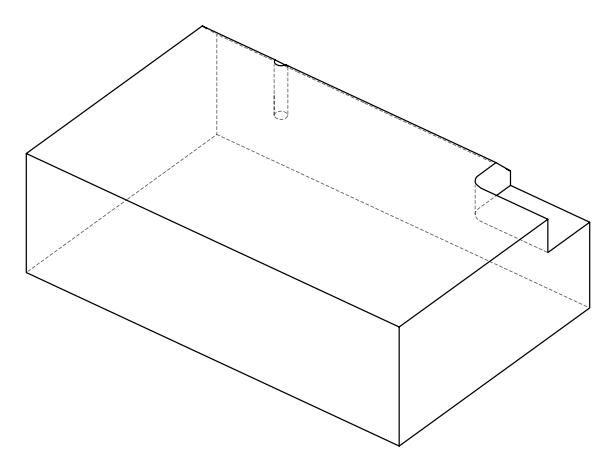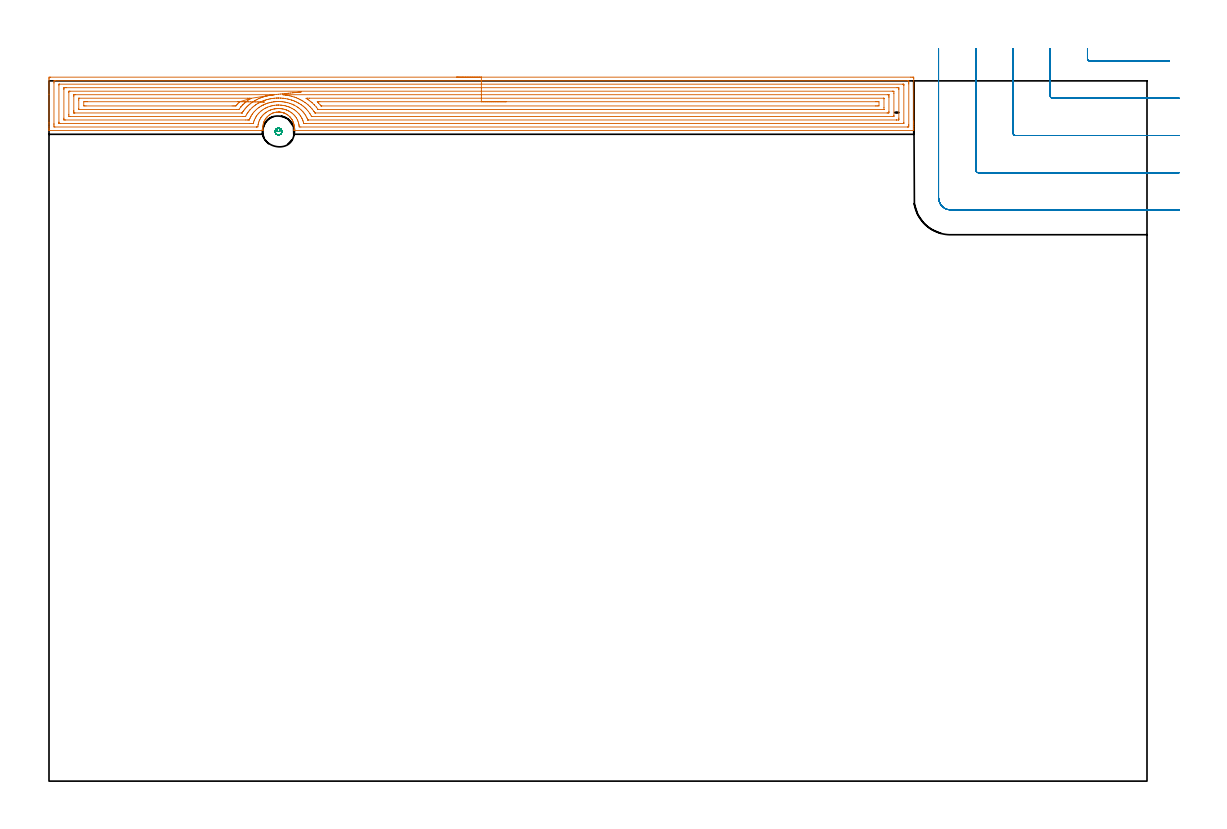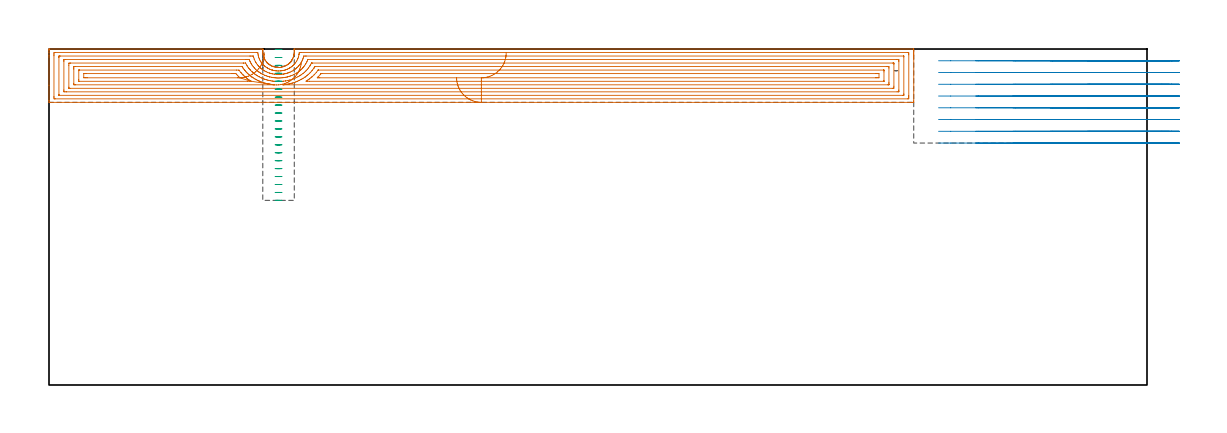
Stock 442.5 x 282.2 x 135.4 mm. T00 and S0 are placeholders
(PLAN: 3 operations, 2 tool changes, 32.8 min)
(1 AREA_MILL | FG_CHAMFER_SURFACE | UGT0205_001 | 22.69 min | 82409 mm3)
(2 MILL_CORNER_NOTCH_RECTANGULAR | CORNER_NOTCH_RECTANGULAR | UGT0201_094 | Follow Part, ap 5, ae 75% | 9.07 min | 217219 mm3)
(3 MILL_BLIND_HOLE_FROM_SOLID_MATERIAL | STEP1POCKET | NXT0201_010 | Spiral | 1.04 min | 7470 mm3)
(TOOL UGT0205_001 | Chamfer Mill 20 x 3 x 45 deg. | D20 FL50 Z2)
(TOOL UGT0201_094 | End mill 20 mm | D20 FL38 Z4)
(TOOL NXT0201_010 | ENDMILL 10mm [2P460-1000-NA 1630] | D10 FL30 Z6)
(OP 1 AREA_MILL)
G17 G21 G94 G90
T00 M6
G54
G17 G0 G90 X164.25 Y283.7 S1061 M3
G43 Z145.4 H0
Z123.9
G94 G1 X164.288 Z123.029 F250.
X164.402 Z122.164
X164.591 Z121.312
X164.853 Z120.48
X165.187 Z119.674
X165.59 Z118.9
X166.059 Z118.164
X166.59 Z117.472
X167.179 Z116.829
X167.822 Z116.24
X168.514 Z115.709
X169.25 Z115.24
X170.024 Z114.837
X170.83 Z114.503
X171.662 Z114.241
X172.514 Z114.052
X173.378 Z113.938
X174.25 Z113.9
X347.347
X347.89 Y283.699 Z113.901
X348.428 Y283.694 Z113.904
X348.492 Y283.692 Z113.906
X348.5 Y283.16 Z114.438
Y266.01 Z131.585
Y265.404 Z132.191
Y264.841 Z132.756
Y264.516 Z133.08
Y263.953 Z133.644
Y263.628 Z133.967
Y262.979 Z134.621
Y262.595 Z135.005
X348.493 Y262.234 Z135.358
X348.49 Y262.203 Z135.388
X348.337 Y262.2 Z135.4
X98.812
X98.766 Y262.205 Z135.392
X98.767 Y262.282 Z135.316
X98.802 Y262.568 Z135.031
X98.812 Y262.728 Z134.872
X98.835 Y263.053 Z134.547
X98.837 Y263.495 Z134.105
X98.809 Y263.937 Z133.663
X98.754 Y264.34 Z133.258
X98.748 Y264.379 Z133.218
X98.719 Y264.516 Z133.08
X98.655 Y264.818 Z132.775
X98.605 Y264.991 Z132.6
X98.527 Y265.263 Z132.331
X98.477 Y265.404 Z132.193
X98.369 Y265.704 Z131.894
X98.225 Y266.044 Z131.551
X98.094 Y266.291 Z131.302
X98.08 Y266.318 Z131.277
X97.987 Y266.48 Z131.119
X97.924 Y266.589 Z131.011
X97.92 Y266.595 Z131.004
X97.824 Y266.735 Z130.86
X97.729 Y266.878 Z130.721
X97.639 Y267.01 Z130.589
X97.511 Y267.179 Z130.42
X97.33 Y267.417 Z130.181
X97.283 Y267.471 Z130.126
X97.142 Y267.623 Z129.973
X97.084 Y267.685 Z129.911
X97.027 Y267.741 Z129.856
X96.874 Y267.891 Z129.707
X96.436 Y268.279 Z129.319
X96.336 Y268.356 Z129.243
X95.944 Y268.623 Z128.976
X95.884 Y268.659 Z128.939
X95.541 Y268.865 Z128.731
X95.142 Y269.063 Z128.534
X94.957 Y269.144 Z128.454
X94.795 Y269.213 Z128.383
X94.736 Y269.239 Z128.358
X94.705 Y269.251 Z128.347
X94.647 Y269.272 Z128.326
X94.202 Y269.407 Z128.191
X93.752 Y269.515 Z128.084
X93.589 Y269.542 Z128.057
X93.559 Y269.547 Z128.052
X93.456 Y269.562 Z128.033
X93.306 Y269.587 Z128.008
X93.233 Y269.594 Z128.001
X92.858 Y269.629 Z127.963
X92.762 Y269.631 Z127.959
X92.731 Y269.633
X92.672 Y269.634 Z127.955
X92.601 Y269.639 Z127.956
X92.411 Y269.646 Z127.952
X92.363 Y269.642 Z127.954
X91.964 Y269.617 Z127.981
X91.793 Y269.596 Z128.001
X91.67 Y269.58 Z128.015
X91.515 Y269.562 Z128.035
X91.069 Y269.479 Z128.121
X90.664 Y269.37 Z128.23
X90.264 Y269.24 Z128.359
X90.175 Y269.205 Z128.395
X90.125 Y269.182 Z128.417
X89.885 Y269.071 Z128.525
X89.742 Y269.008 Z128.592
X89.723 Y268.999 Z128.6
X89.28 Y268.765 Z128.834
X88.968 Y268.567 Z129.03
X88.667 Y268.355 Z129.242
X88.501 Y268.222 Z129.376
X88.386 Y268.129 Z129.468
X88.044 Y267.811 Z129.789
X88.021 Y267.787 Z129.813
X87.867 Y267.623 Z129.973
X87.802 Y267.556 Z130.042
X87.722 Y267.472 Z130.127
X87.619 Y267.351 Z130.249
X87.491 Y267.199 Z130.401
X87.276 Y266.898 Z130.701
X87.077 Y266.589 Z131.011
X86.915 Y266.291 Z131.307
X86.838 Y266.151 Z131.448
X86.626 Y265.704 Z131.895
X86.597 Y265.634 Z131.965
X86.526 Y265.425 Z132.174
X86.46 Y265.23 Z132.37
X86.344 Y264.821 Z132.779
X86.252 Y264.38 Z133.219
X86.191 Y263.937 Z133.663
X86.163 Y263.495 Z134.104
X86.167 Y263.053 Z134.546
X86.195 Y262.668 Z134.931
X86.209 Y262.478 Z135.121
X86.228 Y262.287 Z135.312
X86.235 Y262.206 Z135.392
X85.421 Y262.2 Z135.4
X0.163
X0.01 Y262.203 Z135.388
X0.007 Y262.234 Z135.358
X0. Y262.595 Z135.004
Y262.979 Z134.621
Y263.628 Z133.967
Y264.841 Z132.756
Y265.404 Z132.191
Y276.804 Z120.793
Y282.878 Z114.719
X0.002 Y283.16 Z114.438
X0.008 Y283.691 Z113.906
X0.072 Y283.694 Z113.903
X0.61 Y283.7 Z113.9
X174.25
Y282.286 Z115.314
X346.105 Y282.285 Z115.315
X346.49 Y282.272 Z115.328
X346.497 Y281.882 Z115.718
X346.499 Y281.384 Z116.216
X346.5 Y280.991 Z116.609
X346.499 Y264.516 Z133.084
X346.498 Y264.125 Z133.475
X346.49 Y263.628 Z133.972
X346.118 Y263.615 Z133.985
X346.105
X101.491
X100.841 Y263.628 Z133.972
X100.803 Y263.967 Z133.633
X100.757 Y264.358 Z133.242
X100.729 Y264.516 Z133.084
X100.598 Y265.159 Z132.441
X100.528 Y265.404 Z132.196
X100.498 Y265.503 Z132.097
X100.325 Y265.977 Z131.623
X100.198 Y266.291 Z131.309
X100.09 Y266.537 Z131.063
X99.794 Y267.091 Z130.509
X99.739 Y267.179 Z130.421
X99.705 Y267.232 Z130.368
X99.356 Y267.725 Z129.875
X99.096 Y268.067 Z129.533
X98.812 Y268.39 Z129.21
X98.53 Y268.674 Z128.926
X98.22 Y268.955 Z128.645
X97.92 Y269.218 Z128.382
X97.555 Y269.48 Z128.12
X97.027 Y269.828 Z127.772
X97.003 Y269.843 Z127.757
X96.682 Y270.02 Z127.58
X96.435 Y270.142 Z127.458
X96.134 Y270.285 Z127.315
X95.839 Y270.413 Z127.187
X95.631 Y270.497 Z127.103
X95.389 Y270.584 Z127.016
X95.241 Y270.629 Z126.971
X94.895 Y270.73 Z126.87
X94.349 Y270.858 Z126.742
X94.188 Y270.891 Z126.709
X93.784 Y270.956 Z126.644
X93.456 Y270.995 Z126.605
X93.16 Y271.024 Z126.576
X92.563 Y271.051 Z126.549
X92.243 Y271.049 Z126.551
X91.67 Y271.01 Z126.59
X91.419 Y270.981 Z126.619
X91.116 Y270.942 Z126.658
X90.778 Y270.882 Z126.718
X90.651 Y270.857 Z126.743
X90.101 Y270.73 Z126.87
X89.93 Y270.685 Z126.915
X89.911 Y270.679 Z126.921
X89.885 Y270.671 Z126.929
X89.266 Y270.458 Z127.142
X89.152 Y270.413 Z127.187
X88.992 Y270.343 Z127.257
X88.649 Y270.184 Z127.416
X88.099 Y269.905 Z127.695
X88.059 Y269.883 Z127.717
X87.991 Y269.843 Z127.757
X87.518 Y269.533 Z128.067
X87.207 Y269.313 Z128.287
X87.007 Y269.153 Z128.447
X86.773 Y268.955 Z128.645
X86.536 Y268.734 Z128.866
X86.314 Y268.518 Z129.082
X86.095 Y268.284 Z129.316
X85.906 Y268.067 Z129.533
X85.691 Y267.799 Z129.801
X85.421 Y267.425 Z130.175
X85.325 Y267.275 Z130.325
X85.269 Y267.179 Z130.421
X85.007 Y266.704 Z130.896
X84.805 Y266.291 Z131.309
X84.717 Y266.104 Z131.496
X84.528 Y265.596 Z132.004
X84.483 Y265.448 Z132.152
X84.471 Y265.404 Z132.196
X84.378 Y265.038 Z132.562
X84.311 Y264.732 Z132.868
X84.271 Y264.516 Z133.084
X84.197 Y263.957 Z133.643
X84.159 Y263.628 Z133.972
X83.649 Y263.615 Z133.985
X83.636 Y263.614 Z133.986
X2.395 Y263.615 Z133.985
X2.01 Y263.628 Z133.972
X2.003 Y264.018 Z133.582
X2.001 Y264.516 Z133.084
X2. Y264.909 Z132.691
X2.001 Y281.384 Z116.216
X2.002 Y281.775 Z115.825
X2.01 Y282.272 Z115.328
X2.382 Y282.285 Z115.315
X2.395
X174.25 Y282.286 Z115.314
Y280.871 Z116.729
X343.943
X344.319 Y280.869 Z116.731
X344.444 Y280.867 Z116.733
X344.482 Y280.865 Z116.735
X344.49 Y280.795 Z116.805
X344.495 Y280.676 Z116.924
X344.499 Y280.496 Z117.104
X344.5 Y280.317 Z117.283
X344.499 Y265.404 Z132.196
X344.497 Y265.227 Z132.373
X344.49 Y265.047 Z132.553
X344.478 Y265.035 Z132.565
X344.46 Y265.033 Z132.567
X344.414 Y265.03 Z132.57
X344.319 Y265.029 Z132.571
X103.653
X103.276 Y265.03 Z132.57
X102.756 Y265.033 Z132.567
X102.662 Y265.035 Z132.565
X102.623 Y265.166 Z132.434
X102.559 Y265.404 Z132.196
X102.383 Y266.005 Z131.595
X102.281 Y266.291 Z131.309
X102.221 Y266.453 Z131.147
X102.021 Y266.909 Z130.691
X101.882 Y267.179 Z130.421
X101.491 Y267.86 Z129.74
X101.35 Y268.067 Z129.533
X101.025 Y268.531 Z129.069
X100.679 Y268.955 Z128.645
X100.642 Y268.998 Z128.602
X100.598 Y269.047 Z128.553
X100.201 Y269.452 Z128.148
X99.784 Y269.843 Z127.757
X99.705 Y269.914 Z127.686
X99.413 Y270.159 Z127.441
X99.25 Y270.278 Z127.322
X98.812 Y270.588 Z127.012
X98.727 Y270.645 Z126.955
X98.591 Y270.73 Z126.87
X97.92 Y271.131 Z126.469
X97.125 Y271.521 Z126.079
X97.027 Y271.564 Z126.036
X96.899 Y271.618 Z125.982
X96.553 Y271.752 Z125.848
X96.343 Y271.824 Z125.776
X96.134 Y271.892 Z125.708
X95.74 Y272.01 Z125.59
X95.241 Y272.137 Z125.463
X94.938 Y272.21 Z125.39
X94.578 Y272.278 Z125.322
X94.349 Y272.315 Z125.285
X93.546 Y272.417 Z125.183
X93.456 Y272.424 Z125.176
X92.599 Y272.47 Z125.13
X92.563
X92.136 Y272.461 Z125.139
X91.737 Y272.44 Z125.16
X91.67 Y272.434 Z125.166
X90.93 Y272.355 Z125.245
X90.778 Y272.336 Z125.264
X90.164 Y272.228 Z125.372
X89.885 Y272.166 Z125.434
X89.441 Y272.059 Z125.541
X88.992 Y271.931 Z125.669
X88.757 Y271.852 Z125.748
X88.089 Y271.618 Z125.982
X87.49 Y271.337 Z126.263
X87.207 Y271.192 Z126.408
X86.904 Y271.032 Z126.568
X86.398 Y270.73 Z126.87
X86.314 Y270.676 Z126.924
X85.821 Y270.333 Z127.267
X85.421 Y270.016 Z127.584
X85.216 Y269.843 Z127.757
X84.865 Y269.512 Z128.088
X84.528 Y269.179 Z128.421
X84.421 Y269.062 Z128.538
X84.327 Y268.955 Z128.645
X84.018 Y268.58 Z129.02
X83.636 Y268.067 Z129.533
X83.428 Y267.728 Z129.872
X83.304 Y267.51 Z130.09
X83.123 Y267.179 Z130.421
X82.743 Y266.375 Z131.225
X82.72 Y266.314 Z131.286
X82.713 Y266.291 Z131.309
X82.506 Y265.639 Z131.961
X82.438 Y265.404 Z132.196
X82.366 Y265.146 Z132.454
X82.337 Y265.041 Z132.559
X82.221 Y265.035 Z132.565
X81.85 Y265.032 Z132.568
X81.334 Y265.029 Z132.571
X80.957
X4.557
X4.181 Y265.031 Z132.569
X4.056 Y265.033 Z132.567
X4.018 Y265.035 Z132.565
X4.01 Y265.105 Z132.495
X4.005 Y265.224 Z132.376
X4.001 Y265.404 Z132.196
X4. Y265.583 Z132.017
X4.001 Y280.496 Z117.104
X4.003 Y280.673 Z116.927
X4.01 Y280.853 Z116.747
X4.022 Y280.865 Z116.735
X4.04 Y280.867 Z116.733
X4.086 Y280.87 Z116.73
X4.181 Y280.871 Z116.729
X174.25
Y279.457 Z118.143
X341.794
X342.417 Y279.452 Z118.148
X342.485 Y279.45 Z118.15
X342.49 Y279.362 Z118.238
X342.495 Y279.159 Z118.441
X342.5 Y278.754 Z118.846
Y267.179 Z130.421
X342.494 Y266.752 Z130.848
X342.49 Y266.539 Z131.061
X342.479 Y266.449 Z131.151
X342.377 Y266.447 Z131.153
X341.641 Y266.443 Z131.157
X341.489
X104.539
X104.354 Y266.445 Z131.155
X104.31 Y266.447 Z131.153
X104.304 Y266.448 Z131.152
X104.286 Y266.484 Z131.116
X104.246 Y266.581 Z131.019
X104.169 Y266.78 Z130.82
X103.995 Y267.179 Z130.421
X103.857 Y267.489 Z130.111
X103.528 Y268.067 Z129.533
X103.276 Y268.493 Z129.107
X102.952 Y268.955 Z128.645
X102.709 Y269.284 Z128.316
X102.383 Y269.689 Z127.911
X102.243 Y269.843 Z127.757
X101.874 Y270.228 Z127.372
X101.491 Y270.593 Z127.007
X101.338 Y270.73 Z126.87
X100.939 Y271.072 Z126.528
X100.598 Y271.325 Z126.275
X100.175 Y271.618 Z125.982
X99.705 Y271.912 Z125.688
X98.984 Y272.335 Z125.265
X98.812 Y272.42 Z125.18
X98.63 Y272.506 Z125.094
X97.92 Y272.829 Z124.771
X97.383 Y273.039 Z124.561
X97.027 Y273.158 Z124.442
X96.235 Y273.394 Z124.206
X96.134 Y273.42 Z124.18
X96.099 Y273.429 Z124.171
X95.607 Y273.543 Z124.057
X95.241 Y273.615 Z123.985
X94.969 Y273.665 Z123.935
X94.349 Y273.75 Z123.85
X93.939 Y273.801 Z123.799
X93.456 Y273.84 Z123.76
X92.983 Y273.864 Z123.736
X92.563 Y273.88 Z123.72
X92.079 Y273.875 Z123.725
X91.67 Y273.851 Z123.749
X91.246 Y273.816 Z123.784
X90.778 Y273.768 Z123.832
X90.439 Y273.73 Z123.87
X89.885 Y273.637 Z123.963
X89.678 Y273.6 Z124.
X88.992 Y273.451 Z124.149
X88.945 Y273.44 Z124.16
X88.757 Y273.394 Z124.206
X88.25 Y273.245 Z124.355
X88.099 Y273.197 Z124.403
X87.585 Y273.017 Z124.583
X87.207 Y272.881 Z124.719
X86.942 Y272.77 Z124.83
X86.349 Y272.506 Z125.094
X86.325 Y272.495 Z125.105
X86.314 Y272.489 Z125.111
X85.744 Y272.185 Z125.415
X85.421 Y271.997 Z125.603
X85.186 Y271.852 Z125.748
X84.816 Y271.618 Z125.982
X84.645 Y271.502 Z126.098
X84.528 Y271.42 Z126.18
X84.135 Y271.121 Z126.479
X83.636 Y270.721 Z126.879
X83.19 Y270.286 Z127.314
X82.746 Y269.843 Z127.757
X82.743 Y269.84 Z127.76
X82.341 Y269.354 Z128.246
X82.036 Y268.955 Z128.645
X81.957 Y268.849 Z128.751
X81.85 Y268.699 Z128.901
X81.605 Y268.311 Z129.289
X81.466 Y268.067 Z129.533
X81.316 Y267.794 Z129.806
X81.054 Y267.275 Z130.325
X80.957 Y267.066 Z130.534
X80.73 Y266.518 Z131.082
X80.702 Y266.453 Z131.147
X80.62 Y266.45 Z131.15
X80.435 Y266.446 Z131.154
X80.065 Y266.444 Z131.156
X79.324 Y266.443 Z131.157
X6.706
X6.083 Y266.448 Z131.152
X6.016 Y266.45 Z131.151
X6.01 Y266.538 Z131.062
X6.005 Y266.741 Z130.859
X6. Y267.146 Z130.454
Y278.721 Z118.879
X6.006 Y279.148 Z118.452
X6.01 Y279.361 Z118.239
X6.022 Y279.45 Z118.15
X6.123 Y279.452 Z118.148
X6.859 Y279.457 Z118.143
X7.011
X174.25
Y278.043 Z119.557
X339.856 Y278.042 Z119.558
X340.067 Y278.041 Z119.559
X340.48 Y278.036 Z119.564
X340.49 Y277.833 Z119.767
X340.499 Y277.193 Z120.407
X340.5 Y268.315 Z129.285
X340.497 Y268.067 Z129.533
X340.493 Y267.907 Z129.693
X340.49 Y267.873 Z129.727
X340.418 Y267.864 Z129.736
X340.278 Y267.861 Z129.739
X340.066 Y267.858 Z129.742
X106.166 Y267.857 Z129.743
X105.954 Y267.858 Z129.742
X105.884 Y267.86 Z129.74
X105.829 Y267.864 Z129.736
X105.801 Y267.868 Z129.732
X105.785 Y267.895 Z129.705
X105.686 Y268.067 Z129.533
X105.35 Y268.668 Z128.932
X105.176 Y268.955 Z128.645
X105.062 Y269.136 Z128.464
X104.552 Y269.843 Z127.757
X104.169 Y270.326 Z127.274
X103.808 Y270.73 Z126.87
X103.546 Y271.003 Z126.597
X103.276 Y271.265 Z126.335
X102.891 Y271.618 Z125.982
X102.383 Y272.051 Z125.549
X101.751 Y272.506 Z125.094
X101.491 Y272.683 Z124.917
X100.991 Y273.003 Z124.597
X100.598 Y273.228 Z124.372
X100.302 Y273.394 Z124.206
X99.705 Y273.693 Z123.907
X99.134 Y273.961 Z123.639
X98.812 Y274.096 Z123.504
X98.341 Y274.282 Z123.318
X97.92 Y274.425 Z123.175
X97.707 Y274.493 Z123.107
X97.027 Y274.686 Z122.914
X96.478 Y274.827 Z122.773
X96.134 Y274.907 Z122.693
X95.357 Y275.055 Z122.545
X95.241 Y275.072 Z122.528
X94.539 Y275.169 Z122.431
X94.349 Y275.192 Z122.408
X94.323 Y275.195 Z122.405
X93.456 Y275.261 Z122.339
X93.358 Y275.267 Z122.333
X92.563 Y275.294 Z122.306
X92.436 Y275.295 Z122.305
X92.054 Y275.289 Z122.311
X91.67 Y275.274 Z122.326
X91.572 Y275.268 Z122.332
X90.778 Y275.203 Z122.397
X90.746 Y275.201 Z122.399
X90.443 Y275.169 Z122.431
X89.949 Y275.105 Z122.495
X89.885 Y275.095 Z122.505
X89.191 Y274.972 Z122.628
X88.992 Y274.93 Z122.67
X88.461 Y274.81 Z122.79
X88.099 Y274.724 Z122.876
X87.752 Y274.627 Z122.973
X87.207 Y274.463 Z123.137
X87.069 Y274.418 Z123.182
X86.671 Y274.282 Z123.318
X86.41 Y274.186 Z123.414
X86.314 Y274.148 Z123.452
X85.782 Y273.923 Z123.677
X85.421 Y273.76 Z123.84
X85.172 Y273.642 Z123.958
X84.679 Y273.394 Z124.206
X84.581 Y273.342 Z124.258
X84.528 Y273.313 Z124.287
X84.022 Y273.01 Z124.59
X83.636 Y272.771 Z124.829
X83.475 Y272.666 Z124.934
X83.24 Y272.506 Z125.094
X82.952 Y272.298 Z125.302
X82.743 Y272.142 Z125.458
X82.452 Y271.908 Z125.692
X82.102 Y271.618 Z125.982
X81.969 Y271.5 Z126.1
X81.85 Y271.389 Z126.211
X81.189 Y270.73 Z126.87
X81.076 Y270.612 Z126.988
X80.957 Y270.481 Z127.119
X80.668 Y270.131 Z127.469
X80.441 Y269.843 Z127.757
X80.279 Y269.629 Z127.971
X80.065 Y269.336 Z128.264
X79.914 Y269.105 Z128.495
X79.822 Y268.955 Z128.645
X79.584 Y268.546 Z129.054
X79.273 Y267.966 Z129.634
X79.244 Y267.915 Z129.685
X79.216 Y267.868 Z129.732
X79.172 Y267.864 Z129.736
X78.489 Y267.858 Z129.742
X78.279 Y267.857 Z129.743
X8.644 Y267.858 Z129.742
X8.433 Y267.859 Z129.741
X8.02 Y267.864 Z129.736
X8.01 Y268.067 Z129.533
X8.001 Y268.707 Z128.893
X8. Y277.585 Z120.015
X8.003 Y277.833 Z119.767
X8.007 Y277.993 Z119.607
X8.01 Y278.027 Z119.573
X8.082 Y278.036 Z119.564
X8.222 Y278.039 Z119.561
X8.434 Y278.042 Z119.558
X174.25 Y278.043 Z119.557
Y276.629 Z120.971
X338.07 Y276.628 Z120.972
X338.39 Y276.627 Z120.973
X338.454 Y276.625 Z120.975
X338.482 Y276.622 Z120.978
X338.49 Y276.611 Z120.989
X338.496 Y276.521 Z121.079
X338.499 Y276.057 Z121.543
X338.5 Y275.63 Z121.97
X338.499 Y269.843 Z127.757
X338.496 Y269.419 Z128.181
X338.49 Y269.28 Z128.32
X338.357 Y269.277 Z128.323
X338.07 Y269.273 Z128.327
X337.752 Y269.272 Z128.328
X107.421
X107.278 Y269.273 Z128.327
X107.207 Y269.276 Z128.324
X107.177 Y269.278 Z128.322
X106.847 Y269.781 Z127.819
X106.804 Y269.843 Z127.757
X106.699 Y269.991 Z127.609
X106.141 Y270.73 Z126.87
X105.954 Y270.966 Z126.634
X105.373 Y271.618 Z125.982
X105.062 Y271.933 Z125.667
X104.448 Y272.506 Z125.094
X104.169 Y272.746 Z124.854
X103.811 Y273.041 Z124.559
X103.334 Y273.394 Z124.206
X103.276 Y273.436 Z124.164
X103.13 Y273.539 Z124.061
X102.383 Y274.013 Z123.587
X101.93 Y274.282 Z123.318
X101.491 Y274.53 Z123.07
X100.972 Y274.797 Z122.803
X100.598 Y274.973 Z122.627
X100.169 Y275.169 Z122.431
X99.705 Y275.363 Z122.237
X99.38 Y275.492 Z122.108
X98.812 Y275.689 Z121.911
X98.055 Y275.923 Z121.677
X97.92 Y275.961 Z121.639
X97.569 Y276.057 Z121.543
X97.027 Y276.191 Z121.409
X96.85 Y276.233 Z121.367
X96.535 Y276.296 Z121.304
X96.134 Y276.371 Z121.229
X95.751 Y276.439 Z121.161
X95.37 Y276.495 Z121.105
X95.241 Y276.513 Z121.087
X94.719 Y276.577 Z121.023
X94.291 Y276.624 Z120.976
X94.27 Y276.627 Z120.973
X94.349 Y276.629 Z120.971
X174.25
Y275.215 Z122.385
X336.33 Y275.214 Z122.386
X336.421 Y275.211 Z122.389
X336.477 Y275.208 Z122.392
X336.49 Y275.197 Z122.403
X336.493 Y275.169 Z122.431
X336.498 Y274.957 Z122.643
X336.5 Y271.404 Z126.196
X336.496 Y270.73 Z126.87
X336.494 Y270.705 Z126.895
X336.492 Y270.696 Z126.904
X336.465 Y270.692 Z126.908
X336.375 Y270.687 Z126.913
X336.33 Y270.686 Z126.914
X108.633
X108.587
X108.497 Y270.69 Z126.91
X108.446 Y270.693 Z126.907
X108.435 Y270.704 Z126.896
X108.412 Y270.73 Z126.87
X107.744 Y271.615 Z125.985
X107.741 Y271.618 Z125.982
X106.937 Y272.506 Z125.094
X106.847 Y272.601 Z124.999
X106.012 Y273.394 Z124.206
X105.954 Y273.446 Z124.154
X105.595 Y273.752 Z123.848
X105.062 Y274.163 Z123.437
X104.899 Y274.282 Z123.318
X104.469 Y274.581 Z123.019
X104.169 Y274.78 Z122.82
X103.575 Y275.169 Z122.431
X104.127 Y275.211 Z122.389
X104.169 Y275.212 Z122.388
X105.016 Y275.215 Z122.385
X174.25
Y273.8 Z123.8
X333.198
X333.606 Y273.799 Z123.801
X334.093 Y273.797 Z123.803
X334.499 Y273.793 Z123.807
Y272.107 Z125.493
X334.012 Y272.102 Z125.498
X333.606 Y272.1 Z125.5
X333.122
X109.934
X109.73 Y272.102 Z125.498
X109.68 Y272.104 Z125.496
X109.659 Y272.106 Z125.494
X109.628 Y272.136 Z125.464
X109.525 Y272.255 Z125.345
X109.305 Y272.506 Z125.094
X108.633 Y273.261 Z124.339
X108.505 Y273.394 Z124.206
X108.38 Y273.52 Z124.08
X108.107 Y273.794 Z123.806
X108.228 Y273.796 Z123.804
X108.633 Y273.799 Z123.801
X109.117 Y273.8 Z123.8
X174.25
X175.122 Z123.838
X175.987 Z123.951
X176.838 Z124.14
X177.67 Z124.403
X178.476 Z124.736
X179.25 Z125.139
X179.986 Z125.608
X180.678 Z126.139
X181.321 Z126.729
X181.91 Z127.372
X182.442 Z128.064
X182.91 Z128.8
X183.313 Z129.573
X183.647 Z130.379
X183.909 Z131.211
X184.098 Z132.063
X184.212 Z132.928
X184.25 Z133.8
G0 Z145.4
X101.681 Y277.743
Z129.909
G1 X101.556 Y277.73 Z129.046
X101.356 Y277.709 Z128.197
X101.083 Y277.682 Z127.368
X100.74 Y277.647 Z126.567
X100.328 Y277.605 Z125.799
X99.852 Y277.556 Z125.07
X99.314 Y277.501 Z124.385
X98.719 Y277.44 Z123.75
X98.071 Y277.374 Z123.17
X97.375 Y277.303 Z122.649
X96.636 Y277.227 Z122.191
X95.861 Y277.148 Z121.799
X95.055 Y277.066 Z121.476
X94.223 Y276.981 Z121.225
X93.374 Y276.894 Z121.049
X92.512 Y276.806 Z120.947
X91.644 Y276.717 Z120.921
X90.778 Y276.629 Z120.971
X90.257 Y276.575 Z121.025
X89.95 Y276.543 Z121.057
X89.885 Y276.534 Z121.066
X89.466 Y276.474 Z121.126
X89.16 Y276.426 Z121.174
X88.992 Y276.398 Z121.202
X88.704 Y276.344 Z121.256
X88.423 Y276.287 Z121.313
X88.099 Y276.218 Z121.382
X87.967 Y276.188 Z121.412
X87.41 Y276.057 Z121.543
X87.25 Y276.014 Z121.586
X87.207 Y276.001 Z121.599
X86.566 Y275.807 Z121.793
X86.314 Y275.728 Z121.872
X85.898 Y275.583 Z122.017
X85.421 Y275.412 Z122.188
X85.246 Y275.344 Z122.256
X84.818 Y275.169 Z122.431
X84.617 Y275.081 Z122.519
X84.528 Y275.04 Z122.56
X84.013 Y274.794 Z122.806
X83.636 Y274.602 Z122.998
X83.426 Y274.49 Z123.11
X83.047 Y274.282 Z123.318
X82.855 Y274.17 Z123.43
X82.743 Y274.102 Z123.498
X82.309 Y273.825 Z123.775
X81.85 Y273.526 Z124.074
X81.772 Y273.472 Z124.128
X81.665 Y273.394 Z124.206
X81.263 Y273.09 Z124.51
X80.957 Y272.852 Z124.748
X80.767 Y272.695 Z124.905
X80.545 Y272.506 Z125.094
X80.296 Y272.276 Z125.324
X80.065 Y272.056 Z125.544
X79.844 Y271.837 Z125.763
X79.628 Y271.618 Z125.982
X79.407 Y271.388 Z126.212
X79.172 Y271.125 Z126.475
X78.992 Y270.909 Z126.691
X78.849 Y270.73 Z126.87
X78.603 Y270.408 Z127.192
X78.279 Y269.974 Z127.626
X78.191 Y269.843 Z127.757
X78.022 Y269.587 Z128.013
X77.898 Y269.386 Z128.214
X77.849 Y269.311 Z128.289
X77.827 Y269.28 Z128.32
X77.813 Y269.277 Z128.323
X77.778 Y269.274 Z128.326
X77.705 Y269.272 Z128.328
X10.43 Z128.329
X10.11 Y269.273 Z128.327
X10.046 Y269.275 Z128.325
X10.018 Y269.278 Z128.322
X10.01 Y269.289 Z128.311
X10.004 Y269.379 Z128.221
X10.001 Y269.843 Z127.757
X10. Y270.27 Z127.33
X10.001 Y276.057 Z121.543
X10.004 Y276.481 Z121.119
X10.01 Y276.62 Z120.98
X10.143 Y276.623 Z120.977
X10.43 Y276.627 Z120.973
X10.748 Y276.628 Z120.972
X90.778 Y276.629 Z120.971
X81.409 Y275.169 Z122.431
X81.137 Y274.991 Z122.609
X80.957 Y274.872 Z122.728
X80.604 Y274.633 Z122.967
X80.065 Y274.26 Z123.34
X79.578 Y273.878 Z123.722
X79.172 Y273.555 Z124.045
X79.084 Y273.481 Z124.119
X78.986 Y273.394 Z124.206
X78.623 Y273.052 Z124.548
X78.279 Y272.723 Z124.877
X78.17 Y272.614 Z124.986
X78.064 Y272.506 Z125.094
X77.733 Y272.162 Z125.438
X77.386 Y271.772 Z125.828
X77.316 Y271.688 Z125.912
X77.259 Y271.618 Z125.982
X76.566 Y270.73 Z126.87
X76.533 Y270.692 Z126.908
X75.601 Y270.685 Z126.915
X12.215
X12.17 Y270.686 Z126.914
X12.08 Y270.689 Z126.911
X12.023 Y270.692 Z126.908
X12.01 Y270.703 Z126.897
X12.008 Y270.73 Z126.87
X12.002 Y270.943 Z126.657
X12. Y274.496 Z123.104
X12.004 Y275.169 Z122.431
X12.006 Y275.195 Z122.405
X12.008 Y275.204 Z122.396
X12.035 Y275.208 Z122.392
X12.125 Y275.213 Z122.387
X12.17 Y275.214 Z122.386
X80.065 Y275.215 Z122.385
X80.915 Y275.212 Z122.388
X80.957 Y275.21 Z122.39
X81.409 Y275.169 Z122.431
X76.883 Y273.793 Z123.807
X76.494 Y273.389 Z124.211
X76.06 Y272.937 Z124.663
X75.677 Y272.506 Z125.094
X75.601 Y272.418 Z125.182
X75.347 Y272.117 Z125.483
X75.11 Y272.106 Z125.494
X74.708 Y272.101 Z125.499
X74.3 Y272.1 Z125.5
X73.815 Y272.099 Z125.501
X14.894 Y272.1 Z125.5
X14.407 Y272.102 Z125.498
X14.001 Y272.107 Z125.493
Y273.793 Z123.807
X14.487 Y273.798 Z123.802
X14.894 Y273.8 Z123.8
X15.378
X76.085
X76.494 Y273.798 Z123.802
X76.883 Y273.793 Z123.807
X77.754 Y273.784 Z123.854
X78.618 Y273.775 Z123.977
X79.468 Y273.766 Z124.175
X80.297 Y273.757 Z124.446
X81.099 Y273.748 Z124.789
X81.868 Y273.74 Z125.2
X82.599 Y273.732 Z125.677
X83.285 Y273.725 Z126.215
X83.922 Y273.718 Z126.811
X84.504 Y273.712 Z127.461
X85.028 Y273.706 Z128.159
X85.489 Y273.701 Z128.899
X85.883 Y273.697 Z129.677
X86.208 Y273.693 Z130.487
X86.462 Y273.69 Z131.322
X86.641 Y273.689 Z132.175
X86.746 Y273.687 Z133.042
X86.775 Z133.913
G0 Z145.4
M5
M2
(OP 2 MILL_CORNER_NOTCH_RECTANGULAR)
G17 G21 G94 G90
T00 M6
G54
G17 G0 G90 X418.5 Y295.2 S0 M3
G43 Z145.4 H0
Z130.662
G94 G1 Y292.2 F250.
Y291.194 F500.
G3 X419.494 Y290.2 R1.
G1 X448.5
X451.5 F250.
G0 Z145.4
X403.5 Y295.2
Z130.662
G1 Y292.2
Y276.194 F500.
G3 X404.494 Y275.2 R1.
G1 X452.5
X455.5 F250.
G0 Z145.4
X388.5 Y295.2
Z130.662
G1 Y292.2
Y261.195 F500.
G3 X389.495 Y260.2 R1.
G1 X452.5
X455.5 F250.
G0 Z145.4
X373.5 Y295.2
Z130.662
G1 Y292.2
Y246.195 F500.
G3 X374.495 Y245.2 R1.
G1 X452.5
X455.5 F250.
G0 Z145.4
X358.5 Y295.2
Z130.662
G1 Y292.2
Y235.1 F500.
G3 X363.4 Y230.2 R4.9
G1 X452.5
X455.5 F250.
G0 Z145.4
X418.5 Y295.2
Z125.925
G1 Y292.2
Y291.194 F500.
G3 X419.494 Y290.2 R1.
G1 X448.5
X451.5 F250.
G0 Z145.4
X403.5 Y295.2
Z125.925
G1 Y292.2
Y276.194 F500.
G3 X404.494 Y275.2 R1.
G1 X452.5
X455.5 F250.
G0 Z145.4
X388.5 Y295.2
Z125.925
G1 Y292.2
Y261.195 F500.
G3 X389.495 Y260.2 R1.
G1 X452.5
X455.5 F250.
G0 Z145.4
X373.5 Y295.2
Z125.925
G1 Y292.2
Y246.195 F500.
G3 X374.495 Y245.2 R1.
G1 X452.5
X455.5 F250.
G0 Z145.4
X358.5 Y295.2
Z125.925
G1 Y292.2
Y235.1 F500.
G3 X363.4 Y230.2 R4.9
G1 X452.5
X455.5 F250.
G0 Z145.4
X418.5 Y295.2
Z121.187
G1 Y292.2
Y291.194 F500.
G3 X419.494 Y290.2 R1.
G1 X448.5
X451.5 F250.
G0 Z145.4
X403.5 Y295.2
Z121.187
G1 Y292.2
Y276.194 F500.
G3 X404.494 Y275.2 R1.
G1 X452.5
X455.5 F250.
G0 Z145.4
X388.5 Y295.2
Z121.187
G1 Y292.2
Y261.195 F500.
G3 X389.495 Y260.2 R1.
G1 X452.5
X455.5 F250.
G0 Z145.4
X373.5 Y295.2
Z121.187
G1 Y292.2
Y246.195 F500.
G3 X374.495 Y245.2 R1.
G1 X452.5
X455.5 F250.
G0 Z145.4
X358.5 Y295.2
Z121.187
G1 Y292.2
Y235.1 F500.
G3 X363.4 Y230.2 R4.9
G1 X452.5
X455.5 F250.
G0 Z145.4
X418.5 Y295.2
Z116.45
G1 Y292.2
Y291.194 F500.
G3 X419.494 Y290.2 R1.
G1 X448.5
X451.5 F250.
G0 Z145.4
X403.5 Y295.2
Z116.45
G1 Y292.2
Y276.194 F500.
G3 X404.494 Y275.2 R1.
G1 X452.5
X455.5 F250.
G0 Z145.4
X388.5 Y295.2
Z116.45
G1 Y292.2
Y261.195 F500.
G3 X389.495 Y260.2 R1.
G1 X452.5
X455.5 F250.
G0 Z145.4
X373.5 Y295.2
Z116.45
G1 Y292.2
Y246.195 F500.
G3 X374.495 Y245.2 R1.
G1 X452.5
X455.5 F250.
G0 Z145.4
X358.5 Y295.2
Z116.45
G1 Y292.2
Y235.1 F500.
G3 X363.4 Y230.2 R4.9
G1 X452.5
X455.5 F250.
G0 Z145.4
X418.5 Y295.2
Z111.712
G1 Y292.2
Y291.194 F500.
G3 X419.494 Y290.2 R1.
G1 X448.5
X451.5 F250.
G0 Z145.4
X403.5 Y295.2
Z111.712
G1 Y292.2
Y276.194 F500.
G3 X404.494 Y275.2 R1.
G1 X452.5
X455.5 F250.
G0 Z145.4
X388.5 Y295.2
Z111.712
G1 Y292.2
Y261.195 F500.
G3 X389.495 Y260.2 R1.
G1 X452.5
X455.5 F250.
G0 Z145.4
X373.5 Y295.2
Z111.712
G1 Y292.2
Y246.195 F500.
G3 X374.495 Y245.2 R1.
G1 X452.5
X455.5 F250.
G0 Z145.4
X358.5 Y295.2
Z111.712
G1 Y292.2
Y235.1 F500.
G3 X363.4 Y230.2 R4.9
G1 X452.5
X455.5 F250.
G0 Z145.4
X418.5 Y295.2
Z106.975
G1 Y292.2
Y291.194 F500.
G3 X419.494 Y290.2 R1.
G1 X448.5
X451.5 F250.
G0 Z145.4
X403.5 Y295.2
Z106.975
G1 Y292.2
Y276.194 F500.
G3 X404.494 Y275.2 R1.
G1 X452.5
X455.5 F250.
G0 Z145.4
X388.5 Y295.2
Z106.975
G1 Y292.2
Y261.195 F500.
G3 X389.495 Y260.2 R1.
G1 X452.5
X455.5 F250.
G0 Z145.4
X373.5 Y295.2
Z106.975
G1 Y292.2
Y246.195 F500.
G3 X374.495 Y245.2 R1.
G1 X452.5
X455.5 F250.
G0 Z145.4
X358.5 Y295.2
Z106.975
G1 Y292.2
Y235.1 F500.
G3 X363.4 Y230.2 R4.9
G1 X452.5
X455.5 F250.
G0 Z145.4
X418.5 Y295.2
Z102.237
G1 Y292.2
Y291.194 F500.
G3 X419.494 Y290.2 R1.
G1 X448.5
X451.5 F250.
G0 Z145.4
X403.5 Y295.2
Z102.237
G1 Y292.2
Y276.194 F500.
G3 X404.494 Y275.2 R1.
G1 X452.5
X455.5 F250.
G0 Z145.4
X388.5 Y295.2
Z102.237
G1 Y292.2
Y261.195 F500.
G3 X389.495 Y260.2 R1.
G1 X452.5
X455.5 F250.
G0 Z145.4
X373.5 Y295.2
Z102.237
G1 Y292.2
Y246.195 F500.
G3 X374.495 Y245.2 R1.
G1 X452.5
X455.5 F250.
G0 Z145.4
X358.5 Y295.2
Z102.237
G1 Y292.2
Y235.1 F500.
G3 X363.4 Y230.2 R4.9
G1 X452.5
X455.5 F250.
G0 Z145.4
X418.5 Y295.2
Z97.5
G1 Y292.2
Y291.194 F500.
G3 X419.494 Y290.2 R1.
G1 X448.5
X451.5 F250.
G0 Z145.4
X403.5 Y295.2
Z97.5
G1 Y292.2
Y276.194 F500.
G3 X404.494 Y275.2 R1.
G1 X452.5
X455.5 F250.
G0 Z145.4
X388.5 Y295.2
Z97.5
G1 Y292.2
Y261.195 F500.
G3 X389.495 Y260.2 R1.
G1 X452.5
X455.5 F250.
G0 Z145.4
X373.5 Y295.2
Z97.5
G1 Y292.2
Y246.195 F500.
G3 X374.495 Y245.2 R1.
G1 X452.5
X455.5 F250.
G0 Z145.4
X358.5 Y295.2
Z97.5
G1 Y292.2
Y235.1 F500.
G3 X363.4 Y230.2 R4.9
G1 X452.5
X455.5 F250.
G0 Z145.4
M5
M2
(OP 3 MILL_BLIND_HOLE_FROM_SOLID_MATERIAL)
G17 G21 G94 G90
T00 M6
G54
G17 G0 G90 X92.5 Y261.8 S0 M3
G43 Z145.4 H1
Z135.2
G94 G3 X93.133 Y262.517 R0.638 F250.
X92.331 Y263.139 R0.717
X91.161 Y261.631 R1.35
X92.331 Y263.139 R-1.35
X91.746 Y262.385 R0.675
X92.5 Y261.8 R0.675
G0 Z132.
G3 X93.133 Y262.517 R0.638
X92.331 Y263.139 R0.717
X91.161 Y261.631 R1.35
X92.331 Y263.139 R-1.35
X91.746 Y262.385 R0.675
X92.5 Y261.8 R0.675
G0 Z128.8
G3 X93.133 Y262.517 R0.638
X92.331 Y263.139 R0.717
X91.161 Y261.631 R1.35
X92.331 Y263.139 R-1.35
X91.746 Y262.385 R0.675
X92.5 Y261.8 R0.675
G0 Z125.6
G3 X93.133 Y262.517 R0.638
X92.331 Y263.139 R0.717
X91.161 Y261.631 R1.35
X92.331 Y263.139 R-1.35
X91.746 Y262.385 R0.675
X92.5 Y261.8 R0.675
G0 Z122.4
G3 X93.133 Y262.517 R0.638
X92.331 Y263.139 R0.717
X91.161 Y261.631 R1.35
X92.331 Y263.139 R-1.35
X91.746 Y262.385 R0.675
X92.5 Y261.8 R0.675
G0 Z119.2
G3 X93.133 Y262.517 R0.638
X92.331 Y263.139 R0.717
X91.161 Y261.631 R1.35
X92.331 Y263.139 R-1.35
X91.746 Y262.385 R0.675
X92.5 Y261.8 R0.675
G0 Z116.
G3 X93.133 Y262.517 R0.638
X92.331 Y263.139 R0.717
X91.161 Y261.631 R1.35
X92.331 Y263.139 R-1.35
X91.746 Y262.385 R0.675
X92.5 Y261.8 R0.675
G0 Z112.8
G3 X93.133 Y262.517 R0.638
X92.331 Y263.139 R0.717
X91.161 Y261.631 R1.35
X92.331 Y263.139 R-1.35
X91.746 Y262.385 R0.675
X92.5 Y261.8 R0.675
G0 Z109.6
G3 X93.133 Y262.517 R0.638
X92.331 Y263.139 R0.717
X91.161 Y261.631 R1.35
X92.331 Y263.139 R-1.35
X91.746 Y262.385 R0.675
X92.5 Y261.8 R0.675
G0 Z106.4
G3 X93.133 Y262.517 R0.638
X92.331 Y263.139 R0.717
X91.161 Y261.631 R1.35
X92.331 Y263.139 R-1.35
X91.746 Y262.385 R0.675
X92.5 Y261.8 R0.675
G0 Z103.2
G3 X93.133 Y262.517 R0.638
X92.331 Y263.139 R0.717
X91.161 Y261.631 R1.35
X92.331 Y263.139 R-1.35
X91.746 Y262.385 R0.675
X92.5 Y261.8 R0.675
G0 Z100.
G3 X93.133 Y262.517 R0.638
X92.331 Y263.139 R0.717
X91.161 Y261.631 R1.35
X92.331 Y263.139 R-1.35
X91.746 Y262.385 R0.675
X92.5 Y261.8 R0.675
G0 Z96.8
G3 X93.133 Y262.517 R0.638
X92.331 Y263.139 R0.717
X91.161 Y261.631 R1.35
X92.331 Y263.139 R-1.35
X91.746 Y262.385 R0.675
X92.5 Y261.8 R0.675
G0 Z93.6
G3 X93.133 Y262.517 R0.638
X92.331 Y263.139 R0.717
X91.161 Y261.631 R1.35
X92.331 Y263.139 R-1.35
X91.746 Y262.385 R0.675
X92.5 Y261.8 R0.675
G0 Z90.4
G3 X93.133 Y262.517 R0.638
X92.331 Y263.139 R0.717
X91.161 Y261.631 R1.35
X92.331 Y263.139 R-1.35
X91.746 Y262.385 R0.675
X92.5 Y261.8 R0.675
G0 Z87.2
G3 X93.133 Y262.517 R0.638
X92.331 Y263.139 R0.717
X91.161 Y261.631 R1.35
X92.331 Y263.139 R-1.35
X91.746 Y262.385 R0.675
X92.5 Y261.8 R0.675
G0 Z84.
G3 X93.133 Y262.517 R0.638
X92.331 Y263.139 R0.717
X91.161 Y261.631 R1.35
X92.331 Y263.139 R-1.35
X91.746 Y262.385 R0.675
X92.5 Y261.8 R0.675
G0 Z80.8
G3 X93.133 Y262.517 R0.638
X92.331 Y263.139 R0.717
X91.161 Y261.631 R1.35
X92.331 Y263.139 R-1.35
X91.746 Y262.385 R0.675
X92.5 Y261.8 R0.675
G0 Z77.6
G3 X93.133 Y262.517 R0.638
X92.331 Y263.139 R0.717
X91.161 Y261.631 R1.35
X92.331 Y263.139 R-1.35
X91.746 Y262.385 R0.675
X92.5 Y261.8 R0.675
G0 Z74.4
G3 X93.133 Y262.517 R0.638
X92.331 Y263.139 R0.717
X91.161 Y261.631 R1.35
X92.331 Y263.139 R-1.35
X91.746 Y262.385 R0.675
X92.5 Y261.8 R0.675
G0 Z145.4
M5
M2
